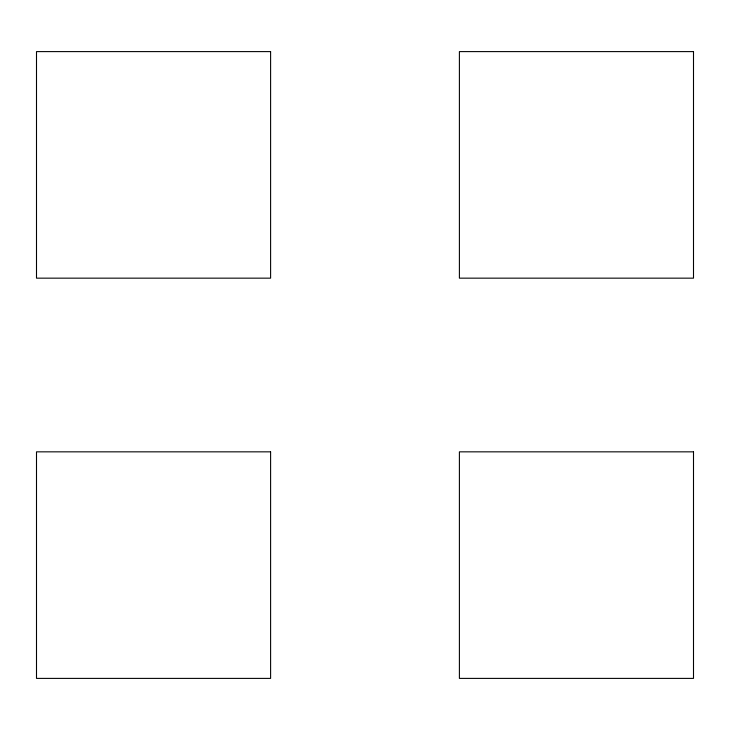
<?xml version="1.0" encoding="UTF-8"?>
<svg xmlns="http://www.w3.org/2000/svg" width="730" height="730" viewBox="0 0 730 730"><rect width="100%" height="100%" fill="white"/><g stroke="black" fill="none" stroke-linecap="round" stroke-linejoin="round"><path stroke-width="1.09" d="M270.602 51.602L36.5 51.602L36.5 278.157L270.602 278.157L270.602 51.602M693.5 51.602L459.398 51.602L459.398 278.157L693.5 278.157L693.5 51.602M270.602 451.843L36.5 451.843L36.5 678.398L270.602 678.398L270.602 451.843M693.5 451.843L459.398 451.843L459.398 678.398L693.5 678.398L693.5 451.843"/></g></svg>
